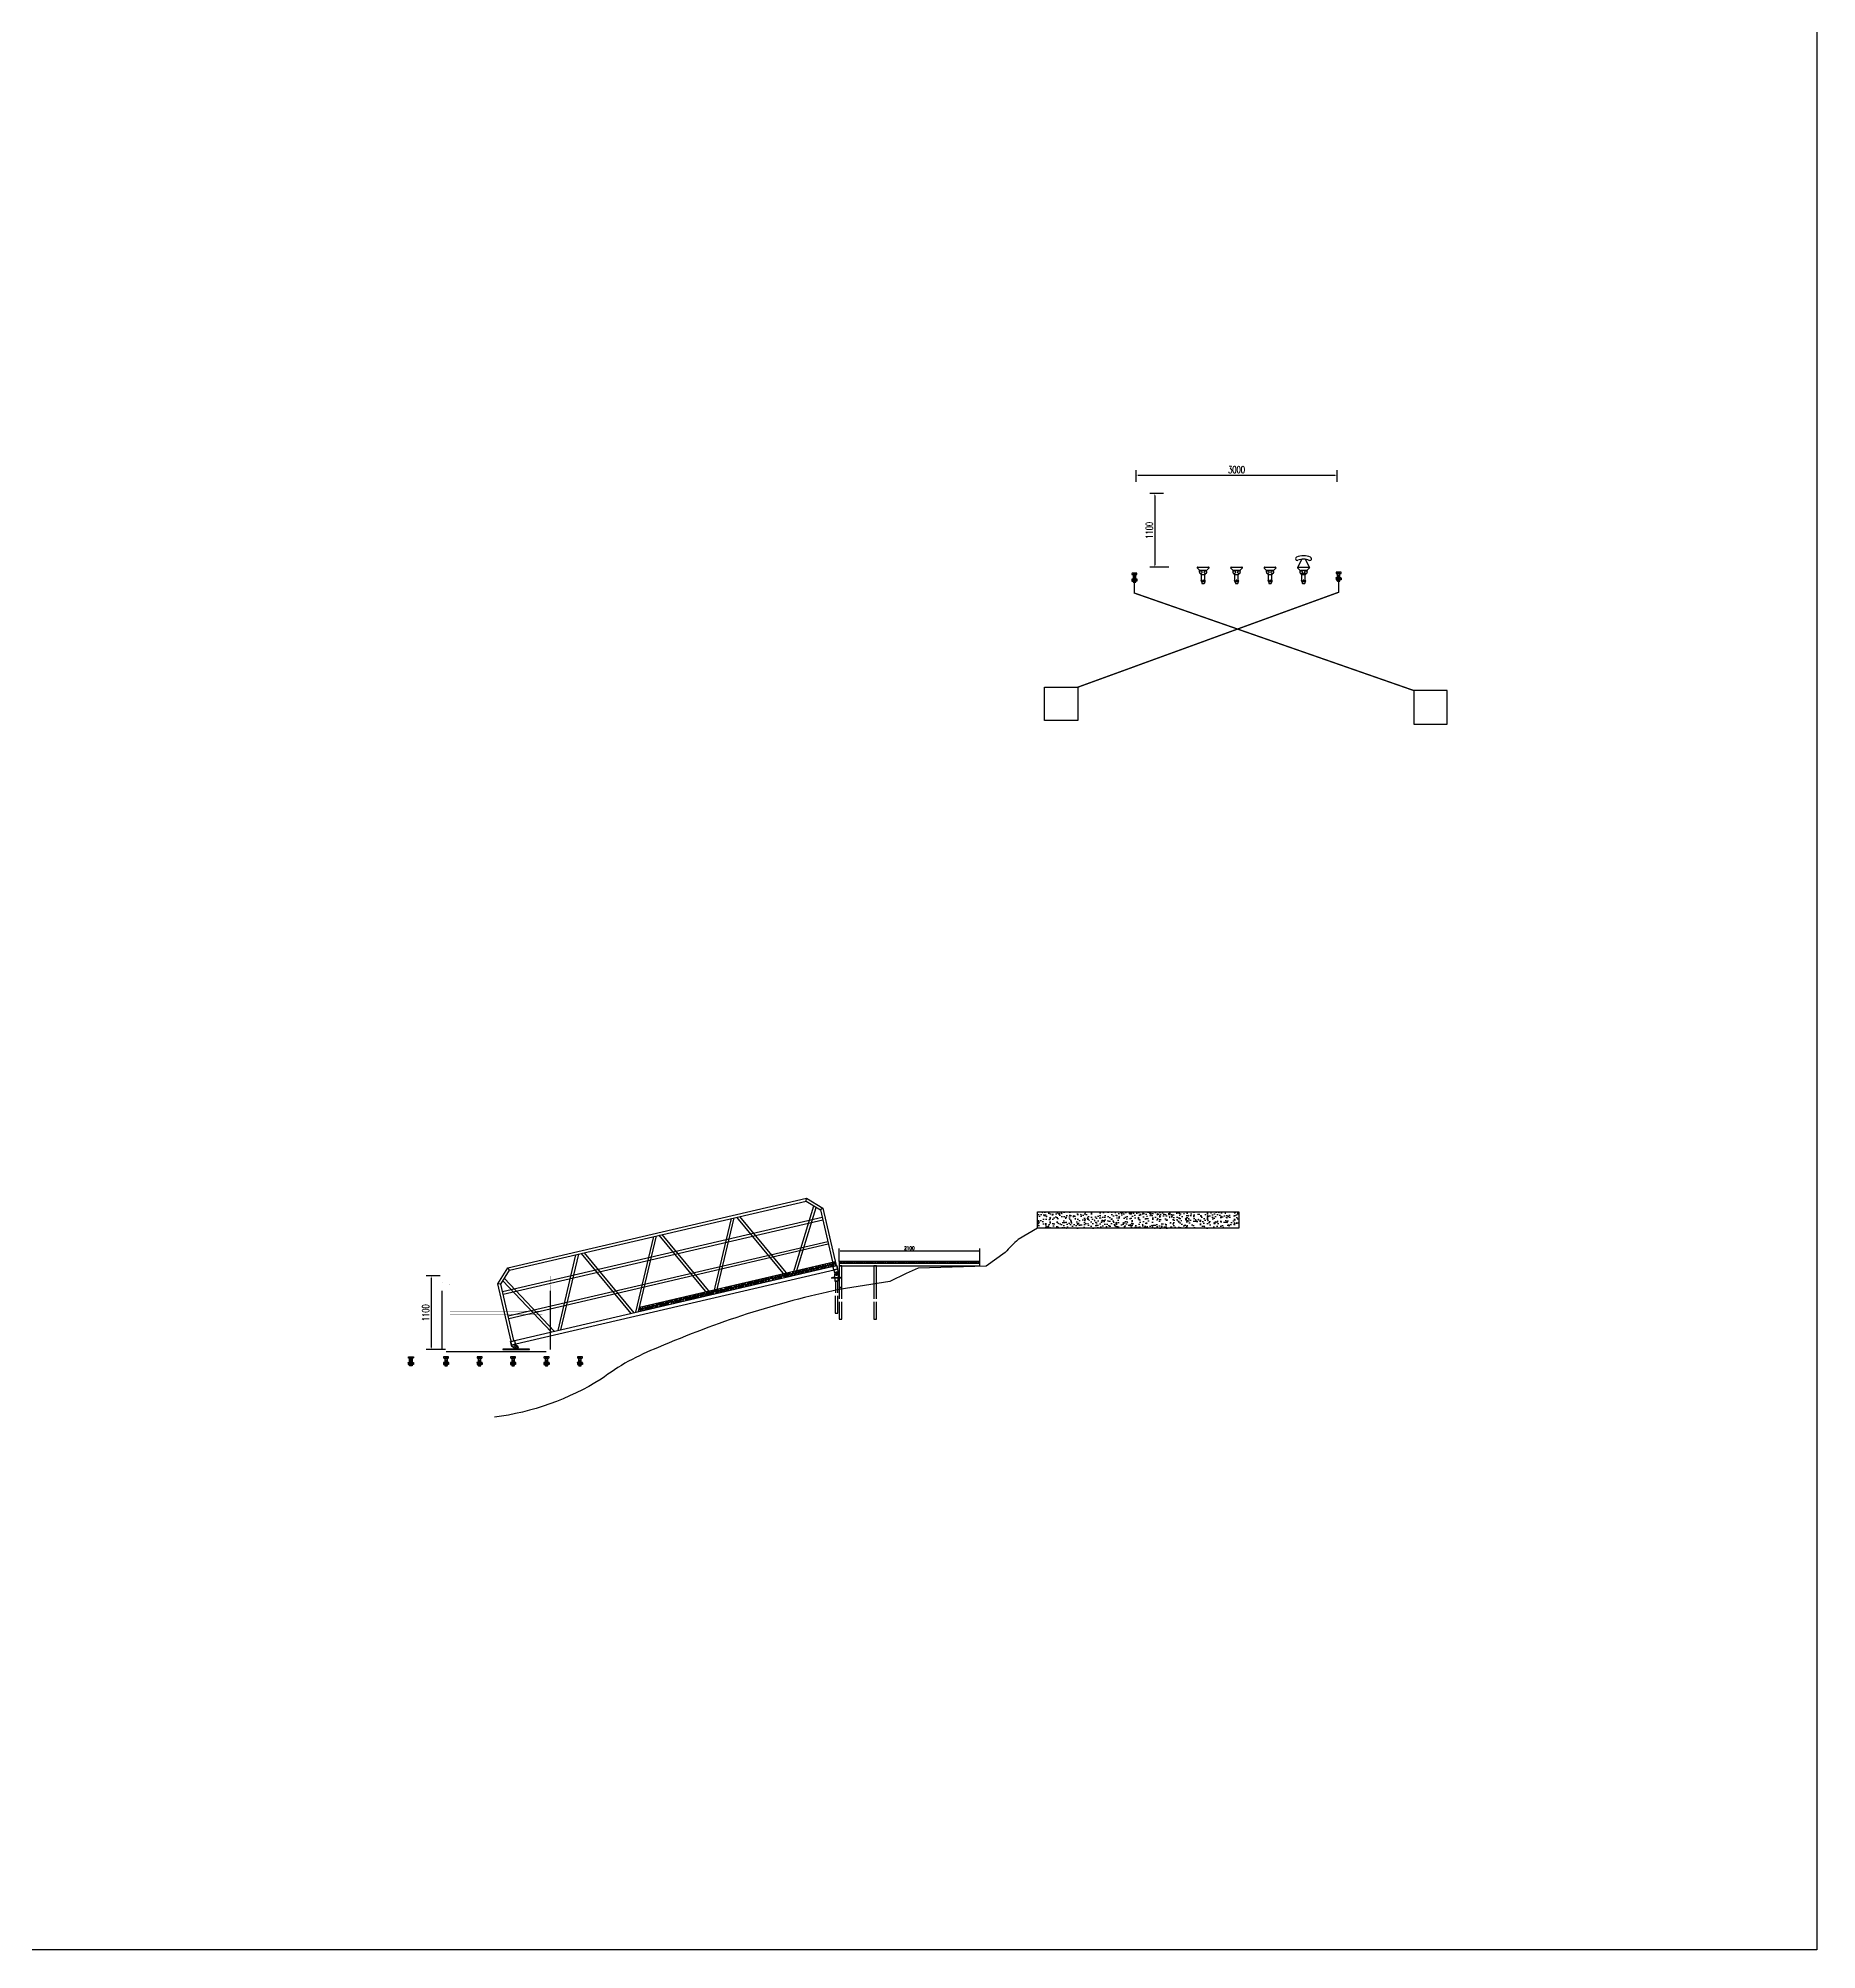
# Model space of a CAD drawing. Header units: millimetres. Extents: x -1442555 to 442606, y 1365385 to 2223627.
# Drawn here: x 411748 to 438309, y 1466945 to 1495492 of the extents above; entities that cross this region are included whole.
import ezdxf

# ---------------------------------------------------------------- set-up
doc = ezdxf.new("R2010")
doc.units = ezdxf.units.MM
doc.header["$LTSCALE"] = 10
doc.linetypes.add('CENTER2', pattern=[28.575, 19.05, -3.175, 3.175, -3.175])
doc.layers.get('0').update_dxf_attribs({"linetype": 'CONTINUOUS'})
doc.layers.get('DEFPOINTS').update_dxf_attribs({"linetype": 'CONTINUOUS'})
for name, color, linetype in [('00-HATCH(填充)', 250, 'CONTINUOUS'), ('W-FLOAT_BOWL浮筒', 253, 'CONTINUOUS'), ('W-STEEL_FRAME钢架', 3, 'CONTINUOUS'), ('W-WOOD_FLOOR木地板', 30, 'CONTINUOUS'), ('固定锚', 5, 'CONTINUOUS')]:
    doc.layers.add(name, color=color, linetype=linetype)
doc.styles.add('STANDARD_T3', font='simplex.shx', dxfattribs={"width": 0.7, "bigfont": 'gbcbig.shx'})
doc.dimstyles.new('W&&15', dxfattribs={"dimtxt": 52.5, "dimasz": 15, "dimexe": 37.5, "dimexo": 45, "dimgap": 15, "dimtad": 1, "dimdec": 0, "dimzin": 0, "dimdsep": 46, "dimtxsty": 'STANDARD_T3', "dimcen": 0.09, "dimclrd": 1, "dimclre": 1, "dimclrt": 7, "dimazin": 2, "dimtfac": 1, "dimtdec": 0, "dimtix": 1, "dimtmove": 2, "dimatfit": 3, "dimfxl": 100, "dimtolj": 1, "dimtzin": 0, "dimarcsym": 0})
doc.dimstyles.new('W&&30', dxfattribs={"dimtxt": 105, "dimasz": 30, "dimexe": 75, "dimexo": 90, "dimgap": 30, "dimtad": 1, "dimdec": 0, "dimzin": 0, "dimdsep": 46, "dimtxsty": 'STANDARD_T3', "dimcen": 0.09, "dimclrd": 1, "dimclre": 1, "dimclrt": 7, "dimazin": 2, "dimtfac": 1, "dimtdec": 0, "dimtix": 1, "dimtmove": 2, "dimatfit": 3, "dimfxl": 100, "dimtolj": 1, "dimtzin": 0, "dimarcsym": 0})

# ---------------------------------------------------------------- blocks, each defined once
blk = doc.blocks.new('*D87')
at = {"layer": 'DEFPOINTS', "color": 0, "transparency": 16777216}
for p in [(431144, 1488968), (428144, 1487434, 0), (431144, 1487488, 0)]:
    blk.add_point(p, dxfattribs=at)
at = {"layer": 'W-FLOAT_BOWL浮筒', "color": 1, "lineweight": -2, "transparency": 16777216}
for p, q in [((428144, 1488868), (428144, 1489043)), ((431144, 1488868), (431144, 1489043)), ((428174, 1488968), (431114, 1488968))]:
    blk.add_line(p, q, dxfattribs=at)
at = {"layer": 'W-FLOAT_BOWL浮筒', "color": 1, "transparency": 16777216}
for points in [[(428174, 1488973), (428174, 1488963), (428144, 1488968)], [(431114, 1488973), (431114, 1488963), (431144, 1488968)]]:
    blk.add_solid(points, dxfattribs=at)
at = {"layer": 'W-FLOAT_BOWL浮筒', "color": 7, "transparency": 16777216, "insert": (429644, 1489050), "char_height": 105, "attachment_point": 5, "style": 'STANDARD_T3'}
blk.add_mtext('\\A1;3000', dxfattribs=at)
blk = doc.blocks.new('*D88')
at = {"layer": 'DEFPOINTS', "color": 0, "transparency": 16777216}
for p in [(428644, 1488694), (428422, 1487594), (428723, 1487594, 0)]:
    blk.add_point(p, dxfattribs=at)
at = {"layer": 'W-FLOAT_BOWL浮筒', "color": 1, "lineweight": -2, "transparency": 16777216}
for p, q in [((428554, 1488694), (428347, 1488694)), ((428422, 1488664), (428422, 1487624)), ((428633, 1487594), (428347, 1487594))]:
    blk.add_line(p, q, dxfattribs=at)
at = {"layer": 'W-FLOAT_BOWL浮筒', "color": 1, "transparency": 16777216}
for points in [[(428417, 1488664), (428427, 1488664), (428422, 1488694)], [(428417, 1487624), (428427, 1487624), (428422, 1487594)]]:
    blk.add_solid(points, dxfattribs=at)
at = {"layer": 'W-FLOAT_BOWL浮筒', "color": 7, "transparency": 16777216, "insert": (428339, 1488144), "char_height": 105, "attachment_point": 5, "rotation": 90, "style": 'STANDARD_T3'}
blk.add_mtext('\\A1;1100', dxfattribs=at)
blk = doc.blocks.new('侧面螺丝组2')
for points in [[(-40, 0), (40, 0), (40, -5), (-40, -5)], [(-25, -5), (25, -5), (25, -35), (-25, -35)]]:
    blk.add_lwpolyline(points, close=True)
for points in [[(-25, -5), (-38, -5), (-38, -26, 0.414214), (-33, -31), (-25, -31)], [(25, -5), (38, -5), (38, -26, -0.414214), (33, -31), (25, -31)]]:
    blk.add_lwpolyline(points, format="xyb", close=True)
blk = doc.blocks.new('*D369')
at = {"layer": 'DEFPOINTS', "color": 0, "transparency": 16777216}
for p in [(317842, 1510361), (317619, 1509261), (317921, 1509261, 0)]:
    blk.add_point(p, dxfattribs=at)
at = {"layer": 'W-FLOAT_BOWL浮筒', "color": 1, "lineweight": -2, "transparency": 16777216}
for p, q in [((317752, 1510361), (317544, 1510361)), ((317619, 1510331), (317619, 1509291)), ((317831, 1509261), (317544, 1509261))]:
    blk.add_line(p, q, dxfattribs=at)
at = {"layer": 'W-FLOAT_BOWL浮筒', "color": 1, "transparency": 16777216}
for points in [[(317614, 1510331), (317624, 1510331), (317619, 1510361)], [(317614, 1509291), (317624, 1509291), (317619, 1509261)]]:
    blk.add_solid(points, dxfattribs=at)
at = {"layer": 'W-FLOAT_BOWL浮筒', "color": 7, "transparency": 16777216, "insert": (317536, 1509811), "char_height": 105, "attachment_point": 5, "rotation": 90, "style": 'STANDARD_T3'}
blk.add_mtext('\\A1;1100', dxfattribs=at)
blk = doc.blocks.new('*U372')
for p, q in [((-20, 48), (-20, 23)), ((-20, 23), (20, 23)), ((-20, 21), (20, 17)), ((-20, 18), (20, 15)), ((-20, 15), (20, 11)), ((-20, 12), (20, 9)), ((-20, 9), (20, 5)), ((-20, 6), (20, 3)), ((-20, 3), (20, -1)), ((-20, 0), (20, -3)), ((-20, -3), (20, -7)), ((-20, -6), (20, -9)), ((-20, -9), (20, -13)), ((-20, -12), (20, -15)), ((-20, -15), (20, -19)), ((-20, -18), (20, -21)), ((-20, -21), (20, -25)), ((-20, -24), (20, -27)), ((-20, -27), (20, -31)), ((-20, -30), (20, -33)), ((-20, -33), (20, -38)), ((-20, -36), (20, -39)), ((-20, -39), (20, -43)), ((-20, -42), (20, -45)), ((-20, -45), (20, -49)), ((-20, -48), (20, -51)), ((-20, -51), (20, -55)), ((-20, -54), (20, -57))]:
    blk.add_line(p, q)
for points in [[(32, 68), (-32, 68, 0.414214), (-38, 63), (-38, 53, 0.414214), (-32, 48), (32, 48, 0.414214), (38, 53), (38, 63, 0.414214)], [(20, 48), (-20, 48), (-20, -62, 0.414214), (-15, -67), (15, -67, 0.414214), (20, -62)]]:
    blk.add_lwpolyline(points, format="xyb", close=True)
at = {"xscale": -1}
blk.add_blockref('侧面螺丝组2', (0, -20), dxfattribs=at)
blk = doc.blocks.new('*U373')
at = {"color": 0, "linetype": 'ByBlock', "lineweight": -2, "transparency": 16777216}
for p in [(-2000, 0), (-1500, 0), (-1000, 0), (-500, 0), (0, 0)]:
    blk.add_blockref('*U372', p, dxfattribs=at)
blk = doc.blocks.new('*D595')
at = {"color": 1, "lineweight": -2, "transparency": 16777216}
for p, q in [((423708, 1477222), (423708, 1477418)), ((423723, 1477381), (425793, 1477381)), ((425808, 1477222), (425808, 1477418))]:
    blk.add_line(p, q, dxfattribs=at)
at = {"color": 1, "transparency": 16777216}
for points in [[(423723, 1477383), (423723, 1477378), (423708, 1477381)], [(425793, 1477383), (425793, 1477378), (425808, 1477381)]]:
    blk.add_solid(points, dxfattribs=at)
at = {"layer": 'DEFPOINTS', "color": 0, "transparency": 16777216}
for p in [(425808, 1477381), (423708, 1477177), (425808, 1477177)]:
    blk.add_point(p, dxfattribs=at)
at = {"color": 7, "transparency": 16777216, "insert": (424758, 1477422), "char_height": 52.5, "attachment_point": 5, "style": 'STANDARD_T3'}
blk.add_mtext('\\A1;2100', dxfattribs=at)
blk = doc.blocks.new('1')
at = {"color": 6}
for p, q in [((-809.9, -171), (-809.9, 704)), ((810, -170.8), (809.8, 704.2))]:
    blk.add_line(p, q, dxfattribs=at)
for p, q in [((-1255.1, -325.2, 0), (-1295.1, -325.2, 0)), ((-1255.1, -327.2, 0), (-1295.1, -331.2, 0)), ((-1255.1, -329.2, 0), (-1295.1, -333.2, 0)), ((-1255.1, -333.2, 0), (-1295.1, -337.2, 0)), ((-1255.1, -335.2, 0), (-1295.1, -339.2, 0)), ((-1255.1, -339.2, 0), (-1295.1, -343.2, 0)), ((-1255.1, -341.2, 0), (-1295.1, -345.2, 0)), ((-1255.1, -345.2, 0), (-1295.1, -349.2, 0)), ((-1255.1, -347.2, 0), (-1295.1, -351.2, 0)), ((-1255.1, -351.2, 0), (-1295.1, -355.2, 0)), ((-1255.1, -353.2, 0), (-1295.1, -357.2, 0)), ((-1255.1, -357.2, 0), (-1295.1, -361.2, 0)), ((-1255.1, -359.2, 0), (-1295.1, -363.2, 0)), ((-1255.1, -363.2, 0), (-1295.1, -367.2, 0)), ((-1255.1, -365.2, 0), (-1295.1, -369.2, 0)), ((-1255.1, -369.2, 0), (-1295.1, -373.2, 0)), ((-1255.1, -371.2, 0), (-1295.1, -375.2, 0)), ((-1255.1, -375.2, 0), (-1295.1, -379.2, 0)), ((-1255.1, -377.2, 0), (-1295.1, -381.2, 0)), ((-1255.1, -381.2, 0), (-1295.1, -385.2, 0)), ((-1255.1, -383.2, 0), (-1295.1, -387.2, 0)), ((-1255.1, -387.2, 0), (-1295.1, -391.2, 0)), ((-1255.1, -389.2, 0), (-1295.1, -393.2, 0)), ((-1255.1, -393.2, 0), (-1295.1, -397.2, 0)), ((-1255.1, -395.2, 0), (-1295.1, -399.2, 0)), ((-1255.1, -399.2, 0), (-1295.1, -403.2, 0)), ((-1255.1, -401.2, 0), (-1295.1, -405.2, 0)), ((-1255.1, -300.2, 0), (-1255.1, -325.2, 0))]:
    blk.add_line(p, q)
at = {"color": 6, "const_width": 1}
for points in [[(-809.9, 925), (-689.9, 925), (-689.9, 825, 1), (-689.9, 825, 1), (-689.9, 795), (-689.9, -175), (-809.9, -175), (-809.9, 795, 1), (-809.9, 825), (-809.9, 925)], [(809.7, 925.2), (689.7, 925.2), (689.8, 825.2, -1), (689.8, 825.2, -1), (689.8, 795.2), (690, -174.8), (810, -174.8), (809.8, 795.2, -1), (809.8, 825.2), (809.7, 925.2)]]:
    blk.add_lwpolyline(points, format="xyb", dxfattribs=at)
for points in [[(-689.9, 750), (689.9, 750)], [(-689.9, 700), (689.9, 700)], [(-689.9, 400), (689.9, 400)], [(-689.9, 350), (689.9, 350)], [(-689.9, 50), (689.9, 50)], [(-689.9, 0), (689.9, 0)]]:
    blk.add_lwpolyline(points, dxfattribs=at)
at = {"elevation": 0}
for points in [[(-1307.6, -280.2), (-1242.6, -280.2, -0.4142136), (-1237.6, -285.2), (-1237.6, -295.2, -0.4142136), (-1242.6, -300.2), (-1307.6, -300.2, -0.4142136), (-1312.6, -295.2), (-1312.6, -285.2, -0.4142136)], [(-1295.1, -300.2), (-1255.1, -300.2), (-1255.1, -410.2, -0.4142136), (-1260.1, -415.2), (-1290.1, -415.2, -0.4142136), (-1295.1, -410.2)]]:
    blk.add_lwpolyline(points, format="xyb", close=True, dxfattribs=at)
blk.add_lwpolyline([(-749.9, -200), (743.8, -200)])
blk.add_lwpolyline([(-749.9, -200), (743.8, -200)])
for name, p in [('*U373', (1250.4, -347.7, 0)), ('侧面螺丝组2', (-1275.1, -367.2, 0))]:
    blk.add_blockref(name, p)
at = {"layer": 'W-FLOAT_BOWL浮筒'}
dim = blk.add_linear_dim(base=(-972.6, -175, 0), p1=(-749.9, 925, 0), p2=(-670.9, -175), angle=90, dimstyle='W&&30', dxfattribs=at)
dim.commit()
dim.dimension.update_dxf_attribs({"geometry": '*D369', "text_midpoint": (-1055.1, 375, 0), "insert": (-318591.5, -1509435.5)})

msp = doc.modelspace()

# ---------------------------------------------------------------- hatches: boundary and pattern name
h = msp.add_hatch()
h.set_pattern_fill('混凝土', color=0, scale=20)
h.set_pattern_definition([(50, (-2911988.65, -1043678.66), (143.4520365, -12.550427), [15, -165]), (355, (-2911988.65, -1043678.66), (-27.7502667, 150.4384267), [12, -132]), (100.4514, (-2911976.7, -1043679.7), (115.7018763, 137.8879084), [12.748038, -140.2284224]), (46.1842, (-2911988.65, -1043638.66), (213.44821, -33.103803), [22.5, -247.5]), (96.6356, (-2911970.87, -1043641.42), (186.932541, 194.823574), [19.122058, -210.3426]), (351.1842, (-2911988.65, -1043638.66), (186.932389, 194.82372), [18, -198]), (21, (-2911968.65, -1043648.66), (119.3814104, -80.523778), [15, -165]), (326, (-2911968.65, -1043648.66), (48.6630664, 145.030009), [12, -132]), (71.4514, (-2911958.7, -1043655.37), (168.0445257, 64.5060993), [12.748038, -140.2284224]), (37.5, (-2911988.65, -1043678.66), (2.43197106, 66.57877077), [0, -130.4, 0, -134, 0, -132.5]), (7.5, (-2911988.65, -1043678.66), (52.6139075, 78.8823424), [0, -76.4, 0, -127.4, 0, -50.5]), (327.5, (-2912033.25, -1043678.66), (106.76448723, -4.51097435), [0, -50, 0, -156, 0, -207]), (317.5, (-2912053.25, -1043678.66), (116.6372339, 20.0209965), [0, -65, 0, -103.6, 0, -147])])
h.paths.add_polyline_path([(426672.6, 1477965.4), (426672.6, 1477721.3), (429679.7, 1477721.3), (429679.7, 1477965.4)])
at = {"layer": 'W-WOOD_FLOOR木地板'}
h = msp.add_hatch(dxfattribs=at)
h.set_pattern_fill('木材', color=256, scale=10, angle=13.11124)
h.set_pattern_definition([(63.1112386, (-2257741.332, -1735101.36), (4.12340975, 96.57638165), [600, -80, 200, -40]), (63.1112386, (-2257694.056, -1735069.815), (-65.5387399, -11.6152304), [120, -13.2, 240, -30]), (63.1112386, (-2257729.566, -1735063.71), (70.16748119, 197.6329036), [320, -56, 160, -40])])
h.paths.add_polyline_path([(423656.1, 1477192.4), (423650.4, 1477216.7), (420728.6, 1476536.2), (420734.3, 1476511.9)])
h = msp.add_hatch(dxfattribs=at)
h.set_pattern_fill('木材', color=256, scale=10, angle=7.29661)
h.set_pattern_definition([(57.2966089, (-2569866.886, -1447837.36), (13.88637884, 95.6617399), [600, -80, 200, -40]), (57.2966089, (-2569816.657, -1447810.766), (-66.3782775, -4.91571754), [120, -13.2, 240, -30]), (57.29660886, (-2569851.366, -1447801.096), (89.82871415, 189.50736691), [320, -56, 160, -40])])
h.paths.add_polyline_path([(423662.9, 1477163.2), (423656.1, 1477192.4), (420734.3, 1476511.9), (420741.1, 1476482.6)])
h = msp.add_hatch(dxfattribs=at)
h.set_pattern_fill('木材', color=256, scale=10)
h.set_pattern_definition([(50, (-2992835.308, -1013258.642), (25.92353193, 93.1234154), [600, -80, 200, -40]), (50, (-2992782.11, -1013238.64), (-66.46506876, 3.5545231), [120, -13.2, 240, -30]), (50, (-2992815.308, -1013224.642), (113.16983174, 176.56395211), [320, -56, 160, -40])])
h.paths.add_polyline_path([(423858.5, 1477196.8), (423858.5, 1477221.8), (423708.5, 1477221.8), (423708.5, 1477196.8)])
h = msp.add_hatch(dxfattribs=at)
h.set_pattern_fill('木材', color=256, scale=10)
h.set_pattern_definition([(50, (-2992680.56, -1013258.642), (25.92353193, 93.1234154), [600, -80, 200, -40]), (50, (-2992627.36, -1013238.64), (-66.46506876, 3.5545231), [120, -13.2, 240, -30]), (50, (-2992660.562, -1013224.642), (113.16983174, 176.56395211), [320, -56, 160, -40])])
h.paths.add_polyline_path([(424013.2, 1477196.8), (424013.2, 1477221.8), (423863.2, 1477221.8), (423863.2, 1477196.8)])
h = msp.add_hatch(dxfattribs=at)
h.set_pattern_fill('木材', color=256, scale=10)
h.set_pattern_definition([(50, (-2992525.816, -1013258.642), (25.92353193, 93.1234154), [600, -80, 200, -40]), (50, (-2992472.616, -1013238.64), (-66.46506876, 3.5545231), [120, -13.2, 240, -30]), (50, (-2992505.816, -1013224.642), (113.16983174, 176.56395211), [320, -56, 160, -40])])
h.paths.add_polyline_path([(424168, 1477196.8), (424168, 1477221.8), (424018, 1477221.8), (424018, 1477196.8)])
h = msp.add_hatch(dxfattribs=at)
h.set_pattern_fill('木材', color=256, scale=10)
h.set_pattern_definition([(50, (-2992371.07, -1013258.642), (25.92353193, 93.1234154), [600, -80, 200, -40]), (50, (-2992317.87, -1013238.64), (-66.46506876, 3.5545231), [120, -13.2, 240, -30]), (50, (-2992351.07, -1013224.642), (113.16983174, 176.56395211), [320, -56, 160, -40])])
h.paths.add_polyline_path([(424322.7, 1477196.8), (424322.7, 1477221.8), (424172.7, 1477221.8), (424172.7, 1477196.8)])
h = msp.add_hatch(dxfattribs=at)
h.set_pattern_fill('木材', color=256, scale=10)
h.set_pattern_definition([(50, (-2992216.324, -1013258.642), (25.92353193, 93.1234154), [600, -80, 200, -40]), (50, (-2992163.124, -1013238.64), (-66.46506876, 3.5545231), [120, -13.2, 240, -30]), (50, (-2992196.324, -1013224.642), (113.16983174, 176.56395211), [320, -56, 160, -40])])
h.paths.add_polyline_path([(424477.5, 1477196.8), (424477.5, 1477221.8), (424327.5, 1477221.8), (424327.5, 1477196.8)])
h = msp.add_hatch(dxfattribs=at)
h.set_pattern_fill('木材', color=256, scale=10)
h.set_pattern_definition([(50, (-2992061.58, -1013258.642), (25.92353193, 93.1234154), [600, -80, 200, -40]), (50, (-2992008.38, -1013238.64), (-66.46506876, 3.5545231), [120, -13.2, 240, -30]), (50, (-2992041.578, -1013224.642), (113.16983174, 176.56395211), [320, -56, 160, -40])])
h.paths.add_polyline_path([(424632.2, 1477196.8), (424632.2, 1477221.8), (424482.2, 1477221.8), (424482.2, 1477196.8)])
h = msp.add_hatch(dxfattribs=at)
h.set_pattern_fill('木材', color=256, scale=10)
h.set_pattern_definition([(50, (-2991906.832, -1013258.642), (25.92353193, 93.1234154), [600, -80, 200, -40]), (50, (-2991853.63, -1013238.64), (-66.46506876, 3.5545231), [120, -13.2, 240, -30]), (50, (-2991886.832, -1013224.642), (113.16983174, 176.56395211), [320, -56, 160, -40])])
h.paths.add_polyline_path([(424787, 1477196.8), (424787, 1477221.8), (424637, 1477221.8), (424637, 1477196.8)])
h = msp.add_hatch(dxfattribs=at)
h.set_pattern_fill('木材', color=256, scale=10)
h.set_pattern_definition([(50, (-2991752.087, -1013258.642), (25.92353193, 93.1234154), [600, -80, 200, -40]), (50, (-2991698.887, -1013238.64), (-66.46506876, 3.5545231), [120, -13.2, 240, -30]), (50, (-2991732.087, -1013224.642), (113.16983174, 176.56395211), [320, -56, 160, -40])])
h.paths.add_polyline_path([(424941.7, 1477196.8), (424941.7, 1477221.8), (424791.7, 1477221.8), (424791.7, 1477196.8)])
h = msp.add_hatch(dxfattribs=at)
h.set_pattern_fill('木材', color=256, scale=10)
h.set_pattern_definition([(50, (-2991597.34, -1013258.642), (25.92353193, 93.1234154), [600, -80, 200, -40]), (50, (-2991544.14, -1013238.64), (-66.46506876, 3.5545231), [120, -13.2, 240, -30]), (50, (-2991577.34, -1013224.642), (113.16983174, 176.56395211), [320, -56, 160, -40])])
h.paths.add_polyline_path([(425096.5, 1477196.8), (425096.5, 1477221.8), (424946.5, 1477221.8), (424946.5, 1477196.8)])
h = msp.add_hatch(dxfattribs=at)
h.set_pattern_fill('木材', color=256, scale=10)
h.set_pattern_definition([(50, (-2991442.595, -1013258.642), (25.92353193, 93.1234154), [600, -80, 200, -40]), (50, (-2991389.395, -1013238.64), (-66.46506876, 3.5545231), [120, -13.2, 240, -30]), (50, (-2991422.595, -1013224.642), (113.16983174, 176.56395211), [320, -56, 160, -40])])
h.paths.add_polyline_path([(425251.2, 1477196.8), (425251.2, 1477221.8), (425101.2, 1477221.8), (425101.2, 1477196.8)])
h = msp.add_hatch(dxfattribs=at)
h.set_pattern_fill('木材', color=256, scale=10)
h.set_pattern_definition([(50, (-2991287.85, -1013258.642), (25.92353193, 93.1234154), [600, -80, 200, -40]), (50, (-2991234.65, -1013238.64), (-66.46506876, 3.5545231), [120, -13.2, 240, -30]), (50, (-2991267.85, -1013224.642), (113.16983174, 176.56395211), [320, -56, 160, -40])])
h.paths.add_polyline_path([(425405.9, 1477196.8), (425405.9, 1477221.8), (425255.9, 1477221.8), (425255.9, 1477196.8)])
h = msp.add_hatch(dxfattribs=at)
h.set_pattern_fill('木材', color=256, scale=10)
h.set_pattern_definition([(50, (-2991133.103, -1013258.642), (25.92353193, 93.1234154), [600, -80, 200, -40]), (50, (-2991079.903, -1013238.64), (-66.46506876, 3.5545231), [120, -13.2, 240, -30]), (50, (-2991113.103, -1013224.642), (113.16983174, 176.56395211), [320, -56, 160, -40])])
h.paths.add_polyline_path([(425560.7, 1477196.8), (425560.7, 1477221.8), (425410.7, 1477221.8), (425410.7, 1477196.8)])
h = msp.add_hatch(dxfattribs=at)
h.set_pattern_fill('木材', color=256, scale=10)
h.set_pattern_definition([(50, (-2990978.357, -1013258.642), (25.92353193, 93.1234154), [600, -80, 200, -40]), (50, (-2990925.157, -1013238.64), (-66.46506876, 3.5545231), [120, -13.2, 240, -30]), (50, (-2990958.357, -1013224.642), (113.16983174, 176.56395211), [320, -56, 160, -40])])
h.paths.add_polyline_path([(425715.4, 1477196.8), (425715.4, 1477221.8), (425565.4, 1477221.8), (425565.4, 1477196.8)])
h = msp.add_hatch(dxfattribs=at)
h.set_pattern_fill('木材', color=256, scale=10)
h.set_pattern_definition([(50, (-2990823.61, -1013258.642), (25.92353193, 93.1234154), [600, -80, 200, -40]), (50, (-2990770.41, -1013238.64), (-66.46506876, 3.5545231), [120, -13.2, 240, -30]), (50, (-2990803.611, -1013224.642), (113.16983174, 176.56395211), [320, -56, 160, -40])])
h.paths.add_polyline_path([(425808.5, 1477221.8), (425720.2, 1477221.8), (425720.2, 1477196.8), (425808.5, 1477196.8)])

# ---------------------------------------------------------------- linework, layer by layer
for p, q in [((430618.7, 1487712.3), (430555.9, 1487587.8)), ((430669.9, 1487712.3), (430732, 1487589)), ((428098.5, 1487482.1), (428098.5, 1487457.1)), ((428098.5, 1487457.1), (428138.5, 1487457.1)), ((428098.5, 1487455.1), (428138.5, 1487451.1)), ((428098.5, 1487453.1), (428138.5, 1487449.1)), ((428098.5, 1487449.1), (428138.5, 1487445.1)), ((428098.5, 1487447.1), (428138.5, 1487443.1)), ((428098.5, 1487443.1), (428138.5, 1487439.1)), ((428098.5, 1487441.1), (428138.5, 1487437.1)), ((428098.5, 1487437.1), (428138.5, 1487433.1)), ((428098.5, 1487435.1), (428138.5, 1487431.1)), ((428098.5, 1487431.1), (428138.5, 1487427.1)), ((428098.5, 1487429.1), (428138.5, 1487425.1)), ((428098.5, 1487425.1), (428138.5, 1487421.1)), ((428098.5, 1487423.1), (428138.5, 1487419.1)), ((428098.5, 1487419.1), (428138.5, 1487415.1)), ((428098.5, 1487417.1), (428138.5, 1487413.1)), ((428098.5, 1487413.1), (428138.5, 1487409.1)), ((428098.5, 1487411.1), (428138.5, 1487407.1)), ((428098.5, 1487407.1), (428138.5, 1487403.1)), ((428098.5, 1487405.1), (428138.5, 1487401.1)), ((428098.5, 1487401.1), (428138.5, 1487397.1)), ((428098.5, 1487399.1), (428138.5, 1487395.1)), ((428098.5, 1487395.1), (428138.5, 1487391.1)), ((428098.5, 1487393.1), (428138.5, 1487389.1)), ((428098.5, 1487389.1), (428138.5, 1487385.1)), ((428098.5, 1487387.1), (428138.5, 1487383.1)), ((428098.5, 1487383.1), (428138.5, 1487379.1)), ((428098.5, 1487381.1), (428138.5, 1487377.1)), ((429058.6, 1487576.8), (429088.5, 1487549.9)), ((429065.3, 1487594.2), (429223.3, 1487594.2)), ((429091.8, 1487529.8), (429091.8, 1487542.5)), ((429095.5, 1487502.6), (429116.6, 1487485.5)), ((429101.8, 1487546.9), (429186.8, 1487546.9)), ((429115.3, 1487388.6), (429115.3, 1487394.7)), ((429118.3, 1487397.7), (429120.3, 1487397.7)), ((429120.3, 1487379.7), (429120.3, 1487477.7)), ((429120.3, 1487379.7), (429125.9, 1487351.7)), ((429120.3, 1487379.7), (429168.3, 1487379.7)), ((429125.1, 1487482.5), (429163.5, 1487482.5)), ((429128.3, 1487349.7), (429160.2, 1487349.7)), ((429138.3, 1487388.7), (429138.3, 1487394.1)), ((429150.3, 1487388.7), (429150.3, 1487394.1)), ((429168.3, 1487379.7), (429162.7, 1487351.7)), ((429168.3, 1487379.7), (429168.3, 1487477.7)), ((429170.3, 1487397.7), (429168.3, 1487397.7)), ((429193.1, 1487502.6), (429172, 1487485.5)), ((429173.3, 1487388.6), (429173.3, 1487394.7)), ((429196.8, 1487529.8), (429196.8, 1487542.5)), ((429230, 1487576.8), (429200.1, 1487549.9)), ((429558.6, 1487576.8), (429588.5, 1487549.9)), ((429565.3, 1487594.2), (429723.3, 1487594.2)), ((429591.8, 1487529.8), (429591.8, 1487542.5)), ((429595.5, 1487502.6), (429616.6, 1487485.5)), ((429601.8, 1487546.9), (429686.8, 1487546.9)), ((429615.3, 1487388.6), (429615.3, 1487394.7)), ((429618.3, 1487397.7), (429620.3, 1487397.7)), ((429620.3, 1487379.7), (429620.3, 1487477.7)), ((429620.3, 1487379.7), (429625.9, 1487351.7)), ((429620.3, 1487379.7), (429668.3, 1487379.7)), ((429625.1, 1487482.5), (429663.5, 1487482.5)), ((429628.3, 1487349.7), (429660.2, 1487349.7)), ((429638.3, 1487388.7), (429638.3, 1487394.1)), ((429650.3, 1487388.7), (429650.3, 1487394.1)), ((429668.3, 1487379.7), (429662.7, 1487351.7)), ((429668.3, 1487379.7), (429668.3, 1487477.7)), ((429670.3, 1487397.7), (429668.3, 1487397.7)), ((429693.1, 1487502.6), (429672, 1487485.5)), ((429673.3, 1487388.6), (429673.3, 1487394.7)), ((429696.8, 1487529.8), (429696.8, 1487542.5)), ((429730, 1487576.8), (429700.1, 1487549.9)), ((430058.6, 1487576.8), (430088.5, 1487549.9)), ((430065.3, 1487594.2), (430223.3, 1487594.2)), ((430091.8, 1487529.8), (430091.8, 1487542.5)), ((430095.5, 1487502.6), (430116.6, 1487485.5)), ((430101.8, 1487546.9), (430186.8, 1487546.9)), ((430115.3, 1487388.6), (430115.3, 1487394.7)), ((430118.3, 1487397.7), (430120.3, 1487397.7)), ((430120.3, 1487379.7), (430120.3, 1487477.7)), ((430120.3, 1487379.7), (430125.9, 1487351.7)), ((430120.3, 1487379.7), (430168.3, 1487379.7)), ((430125.1, 1487482.5), (430163.5, 1487482.5)), ((430128.3, 1487349.7), (430160.2, 1487349.7)), ((430138.3, 1487388.7), (430138.3, 1487394.1)), ((430150.3, 1487388.7), (430150.3, 1487394.1)), ((430168.3, 1487379.7), (430162.7, 1487351.7)), ((430168.3, 1487379.7), (430168.3, 1487477.7)), ((430170.3, 1487397.7), (430168.3, 1487397.7)), ((430193.1, 1487502.6), (430172, 1487485.5)), ((430173.3, 1487388.6), (430173.3, 1487394.7)), ((430196.8, 1487529.8), (430196.8, 1487542.5)), ((430230, 1487576.8), (430200.1, 1487549.9)), ((430558.6, 1487576.8), (430588.5, 1487549.9)), ((430565.3, 1487594.2), (430723.3, 1487594.2)), ((430591.8, 1487529.8), (430591.8, 1487542.5)), ((430595.5, 1487502.6), (430616.6, 1487485.5)), ((430601.8, 1487546.9), (430686.8, 1487546.9)), ((430609.7, 1487503.9), (430679, 1487503.9)), ((430615.3, 1487388.6), (430615.3, 1487394.7)), ((430618.3, 1487397.7), (430620.3, 1487397.7)), ((430620.3, 1487379.7), (430620.3, 1487477.7)), ((430620.3, 1487379.7), (430625.9, 1487351.7)), ((430620.3, 1487379.7), (430668.3, 1487379.7)), ((430625.1, 1487482.5), (430663.5, 1487482.5)), ((430625.9, 1487351.7), (430626.3, 1487349.7)), ((430626.3, 1487349.7), (430628.3, 1487349.7)), ((430628.3, 1487349.7), (430660.2, 1487349.7)), ((430638.3, 1487388.7), (430638.3, 1487394.1)), ((430650.3, 1487388.7), (430650.3, 1487394.1)), ((430660.2, 1487349.7), (430662.3, 1487349.7)), ((430662.7, 1487351.7), (430662.3, 1487349.7)), ((430668.3, 1487379.7), (430662.7, 1487351.7)), ((430668.3, 1487379.7), (430668.3, 1487477.7)), ((430670.3, 1487397.7), (430668.3, 1487397.7)), ((430693.1, 1487502.6), (430672, 1487485.5)), ((430673.3, 1487388.6), (430673.3, 1487394.7)), ((430696.8, 1487529.8), (430696.8, 1487542.5)), ((430730, 1487576.8), (430700.1, 1487549.9)), ((431147.6, 1487499.3, 0), (431147.6, 1487474.3, 0)), ((431147.6, 1487474.3, 0), (431187.6, 1487474.3, 0)), ((431147.6, 1487472.3, 0), (431187.6, 1487468.3, 0)), ((431147.6, 1487470.3, 0), (431187.6, 1487466.3, 0)), ((431147.6, 1487466.3, 0), (431187.6, 1487462.3, 0)), ((431147.6, 1487464.3, 0), (431187.6, 1487460.3, 0)), ((431147.6, 1487460.3, 0), (431187.6, 1487456.3, 0)), ((431147.6, 1487458.3, 0), (431187.6, 1487454.3, 0)), ((431147.6, 1487454.3, 0), (431187.6, 1487450.3, 0)), ((431147.6, 1487452.3, 0), (431187.6, 1487448.3, 0)), ((431147.6, 1487448.3, 0), (431187.6, 1487444.3, 0)), ((431147.6, 1487446.3, 0), (431187.6, 1487442.3, 0)), ((431147.6, 1487442.3, 0), (431187.6, 1487438.3, 0)), ((431147.6, 1487440.3, 0), (431187.6, 1487436.3, 0)), ((431147.6, 1487436.3, 0), (431187.6, 1487432.3, 0)), ((431147.6, 1487434.3, 0), (431187.6, 1487430.3, 0)), ((431147.6, 1487430.3, 0), (431187.6, 1487426.3, 0)), ((431147.6, 1487428.3, 0), (431187.6, 1487424.3, 0)), ((431147.6, 1487424.3, 0), (431187.6, 1487420.3, 0)), ((431147.6, 1487422.3, 0), (431187.6, 1487418.3, 0)), ((431147.6, 1487418.3, 0), (431187.6, 1487414.3, 0)), ((431147.6, 1487416.3, 0), (431187.6, 1487412.3, 0)), ((431147.6, 1487412.3, 0), (431187.6, 1487408.3, 0)), ((431147.6, 1487410.3, 0), (431187.6, 1487406.3, 0)), ((431147.6, 1487406.3, 0), (431187.6, 1487402.3, 0)), ((431147.6, 1487404.3, 0), (431187.6, 1487400.3, 0)), ((431147.6, 1487400.3, 0), (431187.6, 1487396.3, 0)), ((431147.6, 1487398.3, 0), (431187.6, 1487394.3, 0)), ((423686.2, 1477107), (423627.8, 1477093.4)), ((423627.8, 1477093.4), (423651.3, 1477025.9)), ((423641.2, 1476981.5), (423648.1, 1477052.6)), ((423686.2, 1477107), (423695, 1477036.1)), ((423701.2, 1476982.1), (423692.9, 1477053)), ((423711.2, 1476982.2), (423631.2, 1476981.4)), ((423711.3, 1476982.2), (423631.3, 1476981.4)), ((423701.2, 1476982.1), (423641.2, 1476981.5))]:
    msp.add_line(p, q)
at = {"ltscale": 0.1}
for p, q in [((429125.9, 1487351.7), (429126.3, 1487349.7)), ((429126.3, 1487349.7), (429128.3, 1487349.7)), ((429160.2, 1487349.7), (429162.3, 1487349.7)), ((429162.7, 1487351.7), (429162.3, 1487349.7)), ((429625.9, 1487351.7), (429626.3, 1487349.7)), ((429626.3, 1487349.7), (429628.3, 1487349.7)), ((429660.2, 1487349.7), (429662.3, 1487349.7)), ((429662.7, 1487351.7), (429662.3, 1487349.7)), ((430125.9, 1487351.7), (430126.3, 1487349.7)), ((430126.3, 1487349.7), (430128.3, 1487349.7)), ((430160.2, 1487349.7), (430162.3, 1487349.7)), ((430162.7, 1487351.7), (430162.3, 1487349.7))]:
    msp.add_line(p, q, dxfattribs=at)
at = {"color": 0}
for p, q in [((422220.9, 1477895.1), (422961.2, 1476999.7)), ((423012.8, 1477011.8), (423332.7, 1478054.3)), ((423058.2, 1477022.3), (423367.8, 1478032.5)), ((418682.3, 1476773.2), (423453.8, 1477884.5)), ((418691.4, 1476734.2), (423462.9, 1477845.6)), ((421016.8, 1477614.7), (421757.1, 1476719.3)), ((421060.5, 1477624.9), (421800.8, 1476729.5)), ((422094.4, 1477865.7), (421826, 1476735.3)), ((422138.2, 1477875.9), (421869.7, 1476745.5)), ((422177.2, 1477885), (422917.5, 1476989.5)), ((418765.5, 1476412.7), (423537.7, 1477524.2)), ((418774.5, 1476373.7), (423546.8, 1477485.2)), ((419773.6, 1477325.1), (419505.2, 1476194.8)), ((419817.4, 1477335.3), (419548.9, 1476205)), ((419856.4, 1477344.4), (420596.7, 1476449)), ((419900.1, 1477354.6), (420640.4, 1476459.2)), ((420934, 1477595.4), (420665.6, 1476465)), ((420977.8, 1477605.6), (420709.3, 1476475.2)), ((419407.7, 1476172.1), (418688.6, 1476936.2)), ((419453, 1476182.6), (418710.4, 1476971.3))]:
    msp.add_line(p, q, dxfattribs=at)
at = {"color": 4}
for p, q in [((423216, 1478126.9), (423223.1, 1478169.6)), ((423463.3, 1478020.2), (423428.1, 1477995)), ((418787.7, 1477095.5), (418762.5, 1477130.7)), ((418655.8, 1476883.5), (418613.1, 1476890.5))]:
    msp.add_line(p, q, dxfattribs=at)
at = {"color": 3}
for p, q in [((418803, 1476031.2), (423619.1, 1477153)), ((418821.1, 1475953.3), (418803, 1476031.2))]:
    msp.add_line(p, q, dxfattribs=at)
at = {"color": 3, "linetype": 'CENTER2'}
for p, q in [((423621.2, 1476992.2), (423621.4, 1476967.9)), ((423721.2, 1476993.2), (423721.4, 1476969))]:
    msp.add_line(p, q, dxfattribs=at)
at = {"color": 1}
msp.add_line((418803, 1476031.2), (418803, 1476031.2), dxfattribs=at)
at = {"color": 3, "lineweight": 5}
msp.add_line((418821.1, 1475953.3), (418803, 1476031.2), dxfattribs=at)
for points in [[(374030.9, 1500297), (438308.8, 1500297), (438308.8, 1466944.9), (374030.9, 1466944.9)], [(426672.6, 1477965.4), (429679.7, 1477965.4), (429679.7, 1477721.3), (426672.6, 1477721.3)], [(423614.2, 1477151.8), (423672.6, 1477165.4), (423686.2, 1477107), (423627.8, 1477093.4)], [(423617.8, 1477149.6), (423670.4, 1477161.8), (423682.6, 1477109.2), (423630, 1477097)], [(423746.2, 1476982.5), (423596.2, 1476981), (423596.4, 1476977), (423746.4, 1476978.5)], [(423613.3, 1476981.2), (423629.3, 1476981.3), (423629.3, 1476977.3), (423613.3, 1476977.2)], [(423646.1, 1476927.5), (423696.1, 1476927.5), (423696.1, 1476977.5), (423646.1, 1476977.5)], [(423713.3, 1476982.2), (423729.3, 1476982.3), (423729.3, 1476978.3), (423713.3, 1476978.2)], [(418685, 1475909.5), (419085, 1475909.5), (419085, 1475913.5), (418685, 1475913.5)], [(418803, 1476031.2), (418861.4, 1476044.8), (418875, 1475986.4), (418816.6, 1475972.8)], [(418806.6, 1476029), (418859.2, 1476041.2), (418871.4, 1475988.6), (418818.8, 1475976.4)]]:
    msp.add_lwpolyline(points, close=True)
for points in [[(428151, 1487502.1), (428086, 1487502.1, 0.4142136), (428081, 1487497.1), (428081, 1487487.1, 0.4142136), (428086, 1487482.1), (428151, 1487482.1, 0.4142136), (428156, 1487487.1), (428156, 1487497.1, 0.4142136)], [(428138.5, 1487482.1), (428098.5, 1487482.1), (428098.5, 1487372.1, 0.4142136), (428103.5, 1487367.1), (428133.5, 1487367.1, 0.4142136), (428138.5, 1487372.1)]]:
    msp.add_lwpolyline(points, format="xyb", close=True)
at = {"elevation": 0}
for points in [[(431200.1, 1487519.3), (431135.1, 1487519.3, 0.4142136), (431130.1, 1487514.3), (431130.1, 1487504.3, 0.4142136), (431135.1, 1487499.3), (431200.1, 1487499.3, 0.4142136), (431205.1, 1487504.3), (431205.1, 1487514.3, 0.4142136)], [(431187.6, 1487499.3), (431147.6, 1487499.3), (431147.6, 1487389.3, 0.4142136), (431152.6, 1487384.3), (431182.6, 1487384.3, 0.4142136), (431187.6, 1487389.3)]]:
    msp.add_lwpolyline(points, format="xyb", close=True, dxfattribs=at)
at = {"color": 4}
for points in [[(418762.5, 1477130.7), (423223.1, 1478169.6), (423463.3, 1478020.2), (423662.9, 1477163.2)], [(418787.7, 1477095.5), (423216, 1478126.9), (423428.1, 1477995), (423623.9, 1477154.1)], [(418812.7, 1476033.5), (418613.1, 1476890.5), (418762.5, 1477130.7)], [(418851.7, 1476042.6), (418655.8, 1476883.5), (418787.7, 1477095.5)]]:
    msp.add_lwpolyline(points, dxfattribs=at)
msp.add_lwpolyline([(426672.6, 1477721.3, -0.0741637), (426672.6, 1477721.3), (426383.9, 1477551.2, 0.0324625), (426189.2, 1477357.1), (425904.8, 1477154.5), (424886.9, 1477122.2), (424708.9, 1477044), (424467, 1476925.4), (423708.6, 1476806.4, 0.0498398), (421005.8, 1475938.1, 0.0719359), (420153.2, 1475466.5, -0.108646), (418561.3, 1474898.4), (418561.3, 1474898.4)], format="xyb")
at = {"color": 3}
msp.add_lwpolyline([(423632.7, 1477094.5), (418816.6, 1475972.8), (418803, 1476031.2), (423619.1, 1477153)], dxfattribs=at)
msp.add_circle((423670.6, 1477041.8), 9)
msp.add_circle((423670.6, 1477041.8), 9)
msp.add_circle((423670.6, 1477041.8), 9)
msp.add_circle((423670.6, 1477041.8), 9)
at = {"lineweight": -3}
msp.add_circle((418885, 1475943.5), 30, dxfattribs=at)
for centre, radius, start, end in [((430549.3, 1487717.8), 25, 115, 295), ((430644.3, 1487514.2), 249.7, 64.98629, 115.01717), ((430644.4, 1487513.9), 200, 64.55443, 115), ((430739.3, 1487717.8), 25, 241.1905, 65.03458), ((429065.3, 1487584.2), 10, 90, 228.00092), ((429100.8, 1487519.7), 13.5, 126.56574, 231), ((429081.8, 1487542.5), 10, 0, 48.00092), ((429101.8, 1487510.4), 10, 184.14788, 231), ((429109.8, 1487535.3), 31.4, 236.13806, 303.55692), ((429109.8, 1487504.2), 31.4, 56.41658, 122.85309), ((429118.3, 1487394.7), 3, 90, 180), ((429110.3, 1487477.7), 10, 0, 51), ((429128.3, 1487352.2), 2.5, 191.30993, 270), ((429118.8, 1487519.7), 13.5, 308.36964, 51.90106), ((429141.3, 1487394.1), 3, 115.37693, 180), ((429144.3, 1487387.7), 10, 64.62307, 115.37693), ((429147.3, 1487394.1), 3, 0, 64.62307), ((429169.8, 1487519.7), 13.5, 128.09894, 231.63036), ((429160.2, 1487352.2), 2.5, 270, 348.69007), ((429178.8, 1487504.2), 31.3, 57.12872, 123.60194), ((429178.8, 1487535.3), 31.4, 236.43853, 303.86649), ((429178.3, 1487477.7), 10, 129, 180), ((429170.3, 1487394.7), 3, 0, 90), ((429186.8, 1487510.4), 10, 309, 355.85212), ((429187.8, 1487519.7), 13.5, 309, 53.43426), ((429206.8, 1487542.5), 10, 131.99908, 180), ((429223.3, 1487584.2), 10, 311.99908, 90), ((429565.3, 1487584.2), 10, 90, 228.00092), ((429600.8, 1487519.7), 13.5, 126.56574, 231), ((429581.8, 1487542.5), 10, 0, 48.00092), ((429601.8, 1487510.4), 10, 184.14788, 231), ((429609.8, 1487535.3), 31.4, 236.13806, 303.55692), ((429609.8, 1487504.2), 31.4, 56.41658, 122.85309), ((429618.3, 1487394.7), 3, 90, 180), ((429610.3, 1487477.7), 10, 0, 51), ((429628.3, 1487352.2), 2.5, 191.30993, 270), ((429618.8, 1487519.7), 13.5, 308.36964, 51.90106), ((429641.3, 1487394.1), 3, 115.37693, 180), ((429644.3, 1487387.7), 10, 64.62307, 115.37693), ((429647.3, 1487394.1), 3, 0, 64.62307), ((429669.8, 1487519.7), 13.5, 128.09894, 231.63036), ((429660.2, 1487352.2), 2.5, 270, 348.69007), ((429678.8, 1487504.2), 31.3, 57.12872, 123.60194), ((429678.8, 1487535.3), 31.4, 236.43853, 303.86649), ((429678.3, 1487477.7), 10, 129, 180), ((429670.3, 1487394.7), 3, 0, 90), ((429686.8, 1487510.4), 10, 309, 355.85212), ((429687.8, 1487519.7), 13.5, 309, 53.43426), ((429706.8, 1487542.5), 10, 131.99908, 180), ((429723.3, 1487584.2), 10, 311.99908, 90), ((430065.3, 1487584.2), 10, 90, 228.00092), ((430100.8, 1487519.7), 13.5, 126.56574, 231), ((430081.8, 1487542.5), 10, 0, 48.00092), ((430101.8, 1487510.4), 10, 184.14788, 231), ((430109.8, 1487535.3), 31.4, 236.13806, 303.55692), ((430109.8, 1487504.2), 31.4, 56.41658, 122.85309), ((430118.3, 1487394.7), 3, 90, 180), ((430110.3, 1487477.7), 10, 0, 51), ((430128.3, 1487352.2), 2.5, 191.30993, 270), ((430118.8, 1487519.7), 13.5, 308.36964, 51.90106), ((430141.3, 1487394.1), 3, 115.37693, 180), ((430144.3, 1487387.7), 10, 64.62307, 115.37693), ((430147.3, 1487394.1), 3, 0, 64.62307), ((430169.8, 1487519.7), 13.5, 128.09894, 231.63036), ((430160.2, 1487352.2), 2.5, 270, 348.69007), ((430178.8, 1487504.2), 31.3, 57.12872, 123.60194), ((430178.8, 1487535.3), 31.4, 236.43853, 303.86649), ((430178.3, 1487477.7), 10, 129, 180), ((430170.3, 1487394.7), 3, 0, 90), ((430186.8, 1487510.4), 10, 309, 355.85212), ((430187.8, 1487519.7), 13.5, 309, 53.43426), ((430206.8, 1487542.5), 10, 131.99908, 180), ((430223.3, 1487584.2), 10, 311.99908, 90), ((430565.3, 1487584.2), 10, 90, 228.00092), ((430600.8, 1487519.7), 13.5, 126.56574, 231), ((430581.8, 1487542.5), 10, 0, 48.00092), ((430601.8, 1487510.4), 10, 184.14788, 231), ((430609.8, 1487535.3), 31.4, 236.13806, 303.55692), ((430609.8, 1487504.2), 31.4, 56.41658, 122.85309), ((430618.3, 1487394.7), 3, 90, 180), ((430610.3, 1487477.7), 10, 0, 51), ((430628.3, 1487352.2), 2.5, 191.30993, 270), ((430618.8, 1487519.7), 13.5, 308.36964, 51.90106), ((430641.3, 1487394.1), 3, 115.37693, 180), ((430644.3, 1487387.7), 10, 64.62307, 115.37693), ((430647.3, 1487394.1), 3, 0, 64.62307), ((430669.8, 1487519.7), 13.5, 128.09894, 231.63036), ((430660.2, 1487352.2), 2.5, 270, 348.69007), ((430678.8, 1487504.2), 31.3, 57.12872, 123.60194), ((430678.8, 1487535.3), 31.4, 236.43853, 303.86649), ((430678.3, 1487477.7), 10, 129, 180), ((430670.3, 1487394.7), 3, 0, 90), ((430686.8, 1487510.4), 10, 309, 355.85212), ((430687.8, 1487519.7), 13.5, 309, 53.43426), ((430706.8, 1487542.5), 10, 131.99908, 180), ((430723.3, 1487584.2), 10, 311.99908, 90), ((423670.6, 1477041.8), 25, 26.77705, 154.38594), ((423670.6, 1477041.8), 25, 219.30679, 346.91568)]:
    msp.add_arc(centre, radius, start, end)
for centre, major_axis, start_param, end_param in [((429121.3, 1487388.6), (0, -9), 4.712389, 6.1157372), ((429144.3, 1487388.7), (0, 9), 1.5707963, 4.712389), ((429621.3, 1487388.6), (0, -9), 4.712389, 6.1157372), ((429644.3, 1487388.7), (0, 9), 1.5707963, 4.712389), ((430121.3, 1487388.6), (0, -9), 4.712389, 6.1157372), ((430144.3, 1487388.7), (0, 9), 1.5707963, 4.712389), ((430621.3, 1487388.6), (0, -9), 4.712389, 6.1157372), ((430644.3, 1487388.7), (0, 9), 1.5707963, 4.712389)]:
    msp.add_ellipse(centre, major_axis=major_axis, ratio=0.6666667, start_param=start_param, end_param=end_param)
at = {"extrusion": (0, 0, -1)}
for centre in [(429167.3, 1487388.6), (429667.3, 1487388.6), (430167.3, 1487388.6), (430667.3, 1487388.6)]:
    msp.add_ellipse(centre, major_axis=(0, -9), ratio=0.6666667, start_param=4.712389, end_param=6.1157372, dxfattribs=at)
at = {"layer": '00-HATCH(填充)', "color": 0, "lineweight": -3, "ltscale": 0.5}
for p, q in [((418897.2, 1475946.4), (418872.8, 1475940.7)), ((418887.8, 1475931.4), (418882.2, 1475955.7))]:
    msp.add_line(p, q, dxfattribs=at)
at = {"layer": '00-HATCH(填充)', "color": 0, "lineweight": -3}
msp.add_lwpolyline([(418875, 1475986.4), (418907.8, 1475946.1, -0.2679525), (418908.6, 1475941.1), (418903.8, 1475928.6, -0.2493247), (418900.3, 1475925.5), (418877.2, 1475920.2, -0.1989124), (418873.4, 1475920.8), (418820.5, 1475955.7), (418816.6, 1475972.8)], format="xyb", close=True, dxfattribs=at)
msp.add_circle((418885, 1475943.5), 6, dxfattribs=at)
at = {"layer": 'W-STEEL_FRAME钢架'}
for points in [[(423708.5, 1477156.8), (425808.5, 1477156.8), (425808.5, 1477196.8), (423708.5, 1477196.8)], [(423708.5, 1477156.8), (423708.5, 1476836.8), (423748.5, 1476836.8), (423748.5, 1477156.8)]]:
    msp.add_lwpolyline(points, close=True, dxfattribs=at)
for points in [[(424268.5, 1476664.3), (424268.5, 1477156.8), (424228.5, 1477156.8), (424228.5, 1476664.3)], [(423689.7, 1476755), (423689.7, 1476927.5), (423652.5, 1476927.5), (423652.5, 1476755)], [(423748.5, 1476664.3), (423748.5, 1476836.8), (423708.5, 1476836.8), (423708.5, 1476664.3)], [(423651.4, 1476709.8), (423651.4, 1476453.3), (423689.8, 1476453.3), (423689.8, 1476709.8)], [(423707.4, 1476619.1), (423707.4, 1476362.6), (423748.8, 1476362.6), (423748.8, 1476619.1)], [(424227.4, 1476619.1), (424227.4, 1476362.6), (424268.8, 1476362.6), (424268.8, 1476619.1)]]:
    msp.add_lwpolyline(points, dxfattribs=at)
at = {"layer": 'W-WOOD_FLOOR木地板'}
for points in [[(420734.3, 1476511.9), (423656.1, 1477192.4), (423650.4, 1477216.7), (420728.6, 1476536.2)], [(420741.1, 1476482.6), (423662.9, 1477163.2), (423656.1, 1477192.4), (420734.3, 1476511.9)], [(423708.5, 1477196.8), (423858.5, 1477196.8), (423858.5, 1477221.8), (423708.5, 1477221.8)], [(423863.2, 1477196.8), (424013.2, 1477196.8), (424013.2, 1477221.8), (423863.2, 1477221.8)], [(424018, 1477196.8), (424168, 1477196.8), (424168, 1477221.8), (424018, 1477221.8)], [(424172.7, 1477196.8), (424322.7, 1477196.8), (424322.7, 1477221.8), (424172.7, 1477221.8)], [(424327.5, 1477196.8), (424477.5, 1477196.8), (424477.5, 1477221.8), (424327.5, 1477221.8)], [(424482.2, 1477196.8), (424632.2, 1477196.8), (424632.2, 1477221.8), (424482.2, 1477221.8)], [(424637, 1477196.8), (424787, 1477196.8), (424787, 1477221.8), (424637, 1477221.8)], [(424791.7, 1477196.8), (424941.7, 1477196.8), (424941.7, 1477221.8), (424791.7, 1477221.8)], [(424946.5, 1477196.8), (425096.5, 1477196.8), (425096.5, 1477221.8), (424946.5, 1477221.8)], [(425101.2, 1477196.8), (425251.2, 1477196.8), (425251.2, 1477221.8), (425101.2, 1477221.8)], [(425255.9, 1477196.8), (425405.9, 1477196.8), (425405.9, 1477221.8), (425255.9, 1477221.8)], [(425410.7, 1477196.8), (425560.7, 1477196.8), (425560.7, 1477221.8), (425410.7, 1477221.8)], [(425565.4, 1477196.8), (425715.4, 1477196.8), (425715.4, 1477221.8), (425565.4, 1477221.8)], [(425720.2, 1477196.8), (425808.5, 1477196.8), (425808.5, 1477221.8), (425720.2, 1477221.8)]]:
    msp.add_lwpolyline(points, close=True, dxfattribs=at)
at = {"layer": '固定锚', "const_width": 20, "elevation": 0}
for points in [[(427274.9, 1485800.8), (431167.6, 1487218), (431167.6, 1487481.7)], [(432291.5, 1485750.4), (428118.5, 1487206), (428118.5, 1487469.7)]]:
    msp.add_lwpolyline(points, dxfattribs=at)
at = {"layer": '固定锚', "elevation": 0}
for points in [[(426774.9, 1485800.8), (427274.9, 1485800.8), (427274.9, 1485300.8), (426774.9, 1485300.8)], [(432791.5, 1485750.4), (432291.5, 1485750.4), (432291.5, 1485250.4), (432791.5, 1485250.4)]]:
    msp.add_lwpolyline(points, close=True, dxfattribs=at)

# ---------------------------------------------------------------- block references
at = {"xscale": -1}
for p in [(428118.5, 1487415.1), (431167.6, 1487432.3, 0)]:
    msp.add_blockref('侧面螺丝组2', p, dxfattribs=at)
msp.add_blockref('1', (418588.1, 1476082))

# ---------------------------------------------------------------- dimensions: what is measured, and where the dimension line sits
dim = msp.add_linear_dim(base=(425808.5, 1477380.7), p1=(423708.5, 1477176.8), p2=(425808.5, 1477176.8), dimstyle='W&&15')
dim.commit()
dim.dimension.update_dxf_attribs({"geometry": '*D595', "text_midpoint": (424758.5, 1477421.9)})
at = {"layer": 'W-FLOAT_BOWL浮筒'}
dim = msp.add_linear_dim(base=(431144.3, 1488967.7, 0), p1=(428144.3, 1487433.7), p2=(431144.3, 1487487.7), dimstyle='W&&30', override={"dimfxlon": 1}, dxfattribs=at)
dim.commit()
dim.dimension.update_dxf_attribs({"geometry": '*D87', "text_midpoint": (429644.3, 1489050.2, 0)})
dim = msp.add_linear_dim(base=(428421.6, 1487594.2, 0), p1=(428644.3, 1488694.2, 0), p2=(428723.3, 1487594.2), angle=90, dimstyle='W&&30', dxfattribs=at)
dim.commit()
dim.dimension.update_dxf_attribs({"geometry": '*D88', "text_midpoint": (428339.1, 1488144.2, 0)})

doc.saveas('drawing.dxf')
